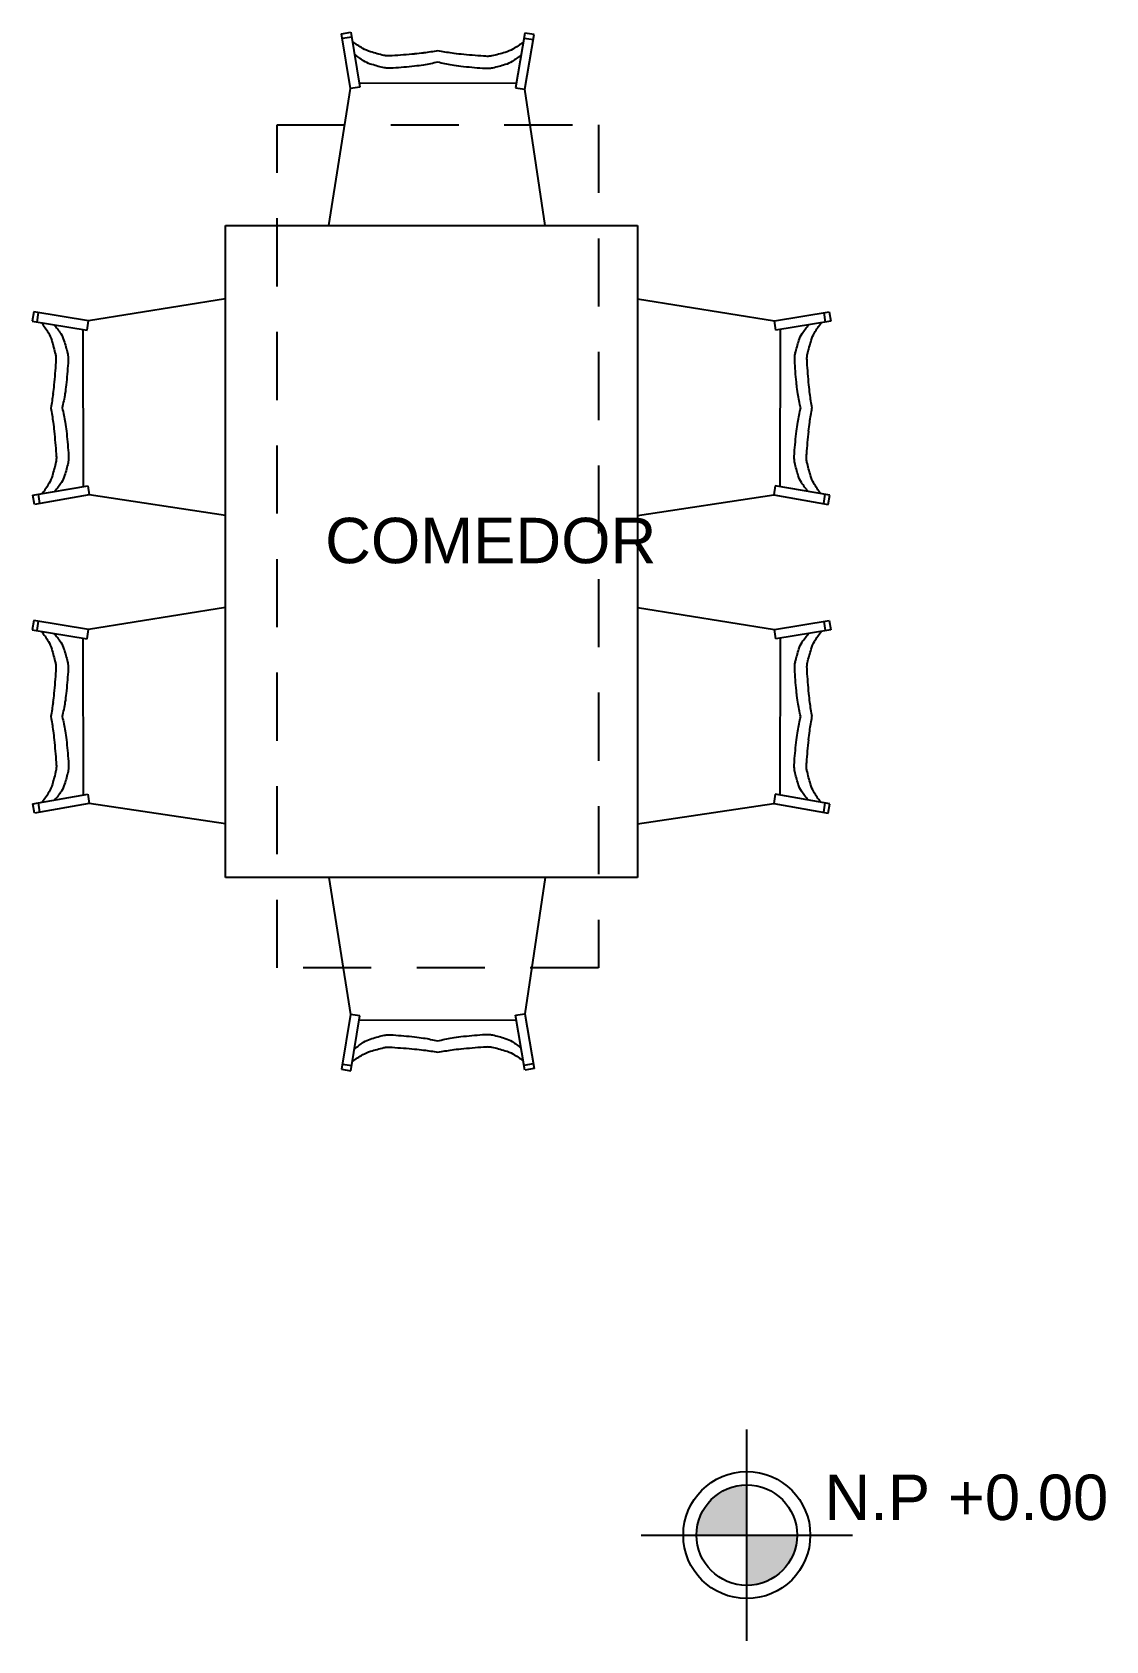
# Model space of a CAD drawing. Header units: inches. Extents: x -370 to 18, y -197 to 199.
# Drawn here: x -181.457 to -179.093, y 187.605 to 191.146 of the extents above; entities that cross this region are included whole.
import ezdxf

# ---------------------------------------------------------------- set-up
doc = ezdxf.new("R2010")
doc.units = ezdxf.units.IN
doc.header["$MEASUREMENT"] = 0
doc.linetypes.add('DASHED', pattern=[0.75, 0.5, -0.25])
doc.layers.add('artefactos', color=1, linetype='Continuous')
doc.layers.add('MUEBLES', color=7, linetype='Continuous')
doc.styles.get("Standard").update_dxf_attribs({"font": 'arial.ttf'})

# ---------------------------------------------------------------- blocks, each defined once
blk = doc.blocks.new('comedor_6p')
at = {"layer": 'artefactos', "color": 2}
for p, q in [((-1.2932, 1.3273), (-1.2726, 1.3309)), ((-1.2722, 1.2071), (-1.2932, 1.3273)), ((-1.2707, 1.3198), (-1.2913, 1.3165)), ((-1.2726, 1.3309), (-1.2519, 1.2101)), ((-0.8897, 1.3327), (-0.9093, 1.2117)), ((-0.8915, 1.3216), (-0.8709, 1.3185)), ((-0.869, 1.3293), (-0.8897, 1.3327)), ((-0.8889, 1.2089), (-0.869, 1.3293)), ((-0.6139, 1.3273), (-0.5933, 1.3309)), ((-0.5929, 1.2071), (-0.6139, 1.3273)), ((-0.5914, 1.3198), (-0.612, 1.3165)), ((-0.5933, 1.3309), (-0.5726, 1.2101)), ((-0.2104, 1.3327), (-0.23, 1.2117)), ((-0.2122, 1.3216), (-0.1916, 1.3185)), ((-0.1897, 1.3293), (-0.2104, 1.3327)), ((-0.2096, 1.2089), (-0.1897, 1.3293)), ((-1.3172, 0.9069), (-1.2722, 1.2071)), ((-1.2519, 1.2101), (-1.2722, 1.2071)), ((-0.9077, 1.2213), (-1.2536, 1.2207)), ((-0.9093, 1.2117), (-0.8889, 1.2089)), ((-0.8408, 0.9069), (-0.8889, 1.2089)), ((-0.6379, 0.9069), (-0.5929, 1.2071)), ((-0.5726, 1.2101), (-0.5929, 1.2071)), ((-0.2284, 1.2213), (-0.5743, 1.2207)), ((-0.23, 1.2117), (-0.2096, 1.2089)), ((-0.1615, 0.9069), (-0.2096, 1.2089)), ((-1.4349, 0), (-1.4349, 0.9069)), ((-1.4349, 0.9069), (0, 0.9069)), ((0, 0.9069), (0, 0)), ((-1.4349, 0.6795), (-1.7369, 0.6314)), ((0, 0.6795), (0.302, 0.6314)), ((-1.8573, 0.6513), (-1.8607, 0.6306)), ((-1.7369, 0.6314), (-1.8573, 0.6513)), ((-1.8496, 0.6288), (-1.8465, 0.6494)), ((0.302, 0.6314), (0.4224, 0.6513)), ((0.4147, 0.6288), (0.4116, 0.6494)), ((0.4224, 0.6513), (0.4258, 0.6306)), ((-1.8607, 0.6306), (-1.7397, 0.611)), ((-1.7493, 0.6126), (-1.7487, 0.2667)), ((-1.7397, 0.611), (-1.7369, 0.6314)), ((0.3048, 0.611), (0.302, 0.6314)), ((0.4258, 0.6306), (0.3048, 0.611)), ((0.3144, 0.6126), (0.3138, 0.2667)), ((-1.8589, 0.2477), (-1.7381, 0.2684)), ((-1.7351, 0.2481), (-1.8554, 0.2271)), ((-1.8479, 0.2496), (-1.8445, 0.229)), ((-1.7381, 0.2684), (-1.7351, 0.2481)), ((-1.4349, 0.2031), (-1.7351, 0.2481)), ((0, 0.2031), (0.3002, 0.2481)), ((0.3032, 0.2684), (0.3002, 0.2481)), ((0.3002, 0.2481), (0.4205, 0.2271)), ((0.424, 0.2477), (0.3032, 0.2684)), ((0.413, 0.2496), (0.4096, 0.229)), ((-1.8554, 0.2271), (-1.8589, 0.2477)), ((0.4205, 0.2271), (0.424, 0.2477)), ((0, 0), (-1.4349, 0)), ((-1.3172, 0), (-1.2722, -0.3002)), ((-0.8408, 0), (-0.8889, -0.302)), ((-0.6379, 0), (-0.5929, -0.3002)), ((-0.1615, 0), (-0.2096, -0.302)), ((-1.2722, -0.3002), (-1.2932, -0.4205)), ((-1.2726, -0.424), (-1.2519, -0.3032)), ((-1.2519, -0.3032), (-1.2722, -0.3002)), ((-0.9077, -0.3144), (-1.2536, -0.3138)), ((-0.9093, -0.3048), (-0.8889, -0.302)), ((-0.8897, -0.4258), (-0.9093, -0.3048)), ((-0.8889, -0.302), (-0.869, -0.4224)), ((-0.5929, -0.3002), (-0.6139, -0.4205)), ((-0.5933, -0.424), (-0.5726, -0.3032)), ((-0.5726, -0.3032), (-0.5929, -0.3002)), ((-0.2284, -0.3144), (-0.5743, -0.3138)), ((-0.23, -0.3048), (-0.2096, -0.302)), ((-0.2104, -0.4258), (-0.23, -0.3048)), ((-0.2096, -0.302), (-0.1897, -0.4224)), ((-1.2932, -0.4205), (-1.2726, -0.424)), ((-1.2707, -0.413), (-1.2913, -0.4096)), ((-0.8915, -0.4147), (-0.8709, -0.4116)), ((-0.869, -0.4224), (-0.8897, -0.4258)), ((-0.6139, -0.4205), (-0.5933, -0.424)), ((-0.5914, -0.413), (-0.612, -0.4096)), ((-0.2122, -0.4147), (-0.1916, -0.4116)), ((-0.1897, -0.4224), (-0.2104, -0.4258))]:
    blk.add_line(p, q, dxfattribs=at)
at = {"layer": 'artefactos', "color": 2, "extrusion": (0, 0, -1)}
for centre, major_axis, start_param, end_param in [((-1.1594, 1.4495), (0.1251, 0.1251), 2.870669, 3.024012), ((-1.004, 1.4502), (-0.1251, 0.1251), 3.249829, 3.403173), ((-0.4801, 1.4495), (-0.1251, 0.1251), 4.441465, 4.594809), ((-0.3247, 1.4502), (-0.1251, 0.1251), 3.249829, 3.403173), ((-1.1661, 1.3943), (-0.105, 0.105), 4.485635, 4.650322), ((-1.2061, 1.3669), (-0.058, 0.058), 4.215972, 4.441465), ((-1.0782, 1.7973), (0.3755, 0.3755), 2.587068, 2.645176), ((-1.192, 1.3132), (0.0238, 0.0238), 2.355936, 2.587068), ((-1.192, 1.409), (-0.0916, 0.0916), 3.847459, 3.926733), ((-1.4249, 4.3319), (2.165, 2.165), 2.260362, 2.276663), ((-1.1735, 1.7162), (0.3069, 0.3069), 2.214624, 2.260362), ((-1.2686, 2.3832), (0.7833, 0.7833), 2.185999, 2.214624), ((-0.9035, 2.3849), (0.7833, 0.7833), 2.488421, 2.517047), ((-0.9924, 1.7171), (-0.3069, 0.3069), 4.01348, 4.059217), ((-0.7654, 4.335), (2.165, 2.165), 2.426382, 2.442683), ((-0.971, 1.41), (0.0916, 0.0916), 2.347109, 2.426382), ((-0.9702, 1.3142), (-0.0238, 0.0238), 3.686774, 3.917905), ((-1.0885, 1.7973), (-0.3755, 0.3755), 3.628666, 3.686774), ((-0.9565, 1.368), (0.058, 0.058), 1.832377, 2.05787), ((-0.9968, 1.3951), (-0.105, 0.105), 3.194316, 3.359003), ((-0.4868, 1.3943), (-0.105, 0.105), 4.485635, 4.650322), ((-0.5268, 1.3669), (-0.058, 0.058), 4.215972, 4.441465), ((-0.3989, 1.7973), (-0.3755, 0.3755), 4.157864, 4.215972), ((-0.5127, 1.3132), (0.0238, 0.0238), 2.355936, 2.587068), ((-0.5127, 1.409), (-0.0916, 0.0916), 3.847459, 3.926733), ((-0.7457, 4.3319), (-2.165, 2.165), 3.831158, 3.847459), ((-0.4942, 1.7162), (-0.3069, 0.3069), 3.785421, 3.831158), ((-0.5893, 2.3832), (0.7833, 0.7833), 2.185999, 2.214624), ((-0.2242, 2.3849), (0.7833, 0.7833), 2.488421, 2.517047), ((-0.3131, 1.7171), (0.3069, 0.3069), 2.442683, 2.488421), ((-0.0861, 4.335), (-2.165, 2.165), 3.997179, 4.01348), ((-0.2917, 1.41), (-0.0916, 0.0916), 3.917905, 3.997179), ((-0.2909, 1.3142), (0.0238, 0.0238), 2.115978, 2.347109), ((-0.4092, 1.7973), (-0.3755, 0.3755), 3.628666, 3.686774), ((-0.2772, 1.368), (0.058, 0.058), 1.832377, 2.05787), ((-0.3175, 1.3951), (0.105, 0.105), 1.623519, 1.788206), ((-1.2097, 1.3246), (0.0469, 0.0469), 2.658112, 2.914839), ((-1.1087, 1.6486), (0.2869, 0.2869), 2.587068, 2.658112), ((-1.1908, 1.2996), (-0.0333, 0.0333), 3.949023, 4.157864), ((-1.1891, 1.3755), (-0.087, 0.087), 3.847459, 3.949023), ((-1.3218, 3.0401), (-1.2678, 1.2678), 3.82086, 3.847459), ((-1.16, 1.5215), (-0.1879, 0.1879), 3.746379, 3.82086), ((-1.2343, 1.9285), (0.4805, 0.4805), 2.12834, 2.175583), ((-0.9335, 1.93), (-0.4805, 0.4805), 4.098259, 4.145502), ((-1.0041, 1.5223), (-0.1879, 0.1879), 4.023778, 4.098259), ((-0.8565, 3.0422), (1.2678, 1.2678), 2.426382, 2.452982), ((-0.9736, 1.3765), (0.087, 0.087), 2.324819, 2.426382), ((-0.9712, 1.3006), (-0.0333, 0.0333), 3.686774, 3.895615), ((-1.0565, 1.6489), (0.2869, 0.2869), 2.044933, 2.115978), ((-0.9526, 1.3258), (0.0469, 0.0469), 1.788206, 2.044933), ((-0.5304, 1.3246), (0.0469, 0.0469), 2.658112, 2.914839), ((-0.4294, 1.6486), (0.2869, 0.2869), 2.587068, 2.658112), ((-0.5115, 1.2996), (0.0333, 0.0333), 2.378226, 2.587068), ((-0.5098, 1.3755), (0.087, 0.087), 2.276663, 2.378226), ((-0.6425, 3.0401), (-1.2678, 1.2678), 3.82086, 3.847459), ((-0.4807, 1.5215), (0.1879, 0.1879), 2.175583, 2.250063), ((-0.555, 1.9285), (0.4805, 0.4805), 2.12834, 2.175583), ((-0.2542, 1.93), (-0.4805, 0.4805), 4.098259, 4.145502), ((-0.3248, 1.5223), (-0.1879, 0.1879), 4.023778, 4.098259), ((-0.1772, 3.0422), (-1.2678, 1.2678), 3.997179, 4.023778), ((-0.2943, 1.3765), (0.087, 0.087), 2.324819, 2.426382), ((-0.2919, 1.3006), (-0.0333, 0.0333), 3.686774, 3.895615), ((-0.3772, 1.6489), (0.2869, 0.2869), 2.044933, 2.115978), ((-0.2733, 1.3258), (0.0469, 0.0469), 1.788206, 2.044933), ((-1.9782, 0.5163), (-0.1251, 0.1251), 1.679033, 1.832377), ((-1.8961, 0.5638), (0.058, 0.058), 0.26158, 0.487073), ((-1.9231, 0.5235), (-0.105, 0.105), 1.623519, 1.788206), ((-1.8538, 0.5677), (-0.0469, 0.0469), 1.788206, 2.044933), ((0.4189, 0.5677), (0.0469, -0.0469), 2.667456, 2.924183), ((0.4882, 0.5235), (-0.105, -0.105), 1.353386, 1.518073), ((0.4612, 0.5638), (0.058, -0.058), 2.654519, 2.880012), ((0.5433, 0.5163), (-0.1251, -0.1251), 1.309216, 1.46256), ((-2.3253, 0.4318), (-0.3755, 0.3755), 2.05787, 2.115978), ((-2.1769, 0.4638), (0.2869, 0.2869), 0.474137, 0.545181), ((0.742, 0.4638), (0.2869, -0.2869), 2.596411, 2.667456), ((0.8904, 0.4318), (0.3755, -0.3755), 2.596411, 2.654519), ((-4.863, 0.7549), (2.165, 2.165), 0.855586, 0.871887), ((-1.8422, 0.5501), (0.0238, 0.0238), 0.545181, 0.776313), ((-1.938, 0.5493), (-0.0916, 0.0916), 2.347109, 2.426382), ((-3.5702, 0.6638), (-1.2678, 1.2678), 2.426382, 2.452982), ((-1.8286, 0.5491), (0.0333, 0.0333), 0.545181, 0.754023), ((-1.9045, 0.5467), (-0.087, 0.087), 2.324819, 2.426382), ((0.4696, 0.5467), (-0.087, -0.087), 0.71521, 0.816774), ((0.3937, 0.5491), (-0.0333, -0.0333), 0.816774, 1.025615), ((2.1353, 0.6638), (-1.2678, -1.2678), 0.688611, 0.71521), ((0.4073, 0.5501), (0.0238, -0.0238), 2.36528, 2.596411), ((0.5031, 0.5493), (-0.0916, -0.0916), 0.71521, 0.794484), ((3.4281, 0.7549), (-2.165, -2.165), 0.698909, 0.71521), ((-2.913, 0.6168), (0.7833, 0.7833), 0.917625, 0.94625), ((-2.2451, 0.5279), (0.3069, 0.3069), 0.871887, 0.917624), ((-2.458, 0.5868), (0.4805, 0.4805), 0.956666, 1.003909), ((-2.0503, 0.5163), (-0.1879, 0.1879), 2.452982, 2.527462), ((0.6154, 0.5163), (-0.1879, -0.1879), 0.61413, 0.688611), ((1.0231, 0.5868), (-0.4805, -0.4805), 0.566887, 0.61413), ((0.8102, 0.5279), (0.3069, -0.3069), 2.223968, 2.269706), ((1.4781, 0.6168), (-0.7833, -0.7833), 0.624546, 0.653172), ((-2.9113, 0.2517), (0.7833, 0.7833), 0.615202, 0.643828), ((-2.4566, 0.286), (-0.4805, 0.4805), 2.12834, 2.175583), ((1.0217, 0.286), (0.4805, -0.4805), 2.536806, 2.584049), ((1.4763, 0.2517), (0.7833, -0.7833), 2.497765, 2.52639), ((-2.2442, 0.3468), (-0.3069, 0.3069), 2.214624, 2.260362), ((-2.0496, 0.3603), (-0.1879, 0.1879), 2.175583, 2.250063), ((0.6146, 0.3603), (-0.1879, -0.1879), 0.891529, 0.96601), ((0.8093, 0.3468), (0.3069, -0.3069), 2.452027, 2.497765), ((-4.8599, 0.0954), (-2.165, 2.165), 2.260362, 2.276663), ((-3.5681, 0.1985), (-1.2678, 1.2678), 2.250063, 2.276663), ((2.1332, 0.1985), (-1.2678, -1.2678), 0.86493, 0.891529), ((3.425, 0.0954), (-2.165, -2.165), 0.86493, 0.881231), ((-2.3253, 0.4421), (0.3755, 0.3755), 1.016271, 1.074379), ((-1.8412, 0.3283), (0.0238, 0.0238), 0.78514, 1.016271), ((-1.937, 0.3283), (0.0916, 0.0916), 0.705866, 0.78514), ((-2.1766, 0.4116), (-0.2869, 0.2869), 2.587068, 2.658112), ((-1.8276, 0.3295), (-0.0333, 0.0333), 2.378226, 2.587068), ((-1.9035, 0.3312), (-0.087, 0.087), 2.276663, 2.378226), ((0.4686, 0.3312), (-0.087, -0.087), 0.763366, 0.86493), ((0.3927, 0.3295), (-0.0333, -0.0333), 0.554525, 0.763366), ((0.7417, 0.4116), (-0.2869, -0.2869), 0.48348, 0.554525), ((0.5021, 0.3283), (0.0916, -0.0916), 2.356453, 2.435726), ((0.4063, 0.3283), (-0.0238, -0.0238), 0.554525, 0.785656), ((0.8904, 0.4421), (-0.3755, -0.3755), 0.496417, 0.554525), ((-1.8949, 0.3142), (-0.058, 0.058), 2.645176, 2.870669), ((-1.8526, 0.3106), (0.0469, 0.0469), 1.087316, 1.344043), ((0.4177, 0.3106), (-0.0469, -0.0469), 0.226754, 0.48348), ((0.46, 0.3142), (-0.058, -0.058), 0.270924, 0.496417), ((-1.9775, 0.3609), (0.1251, 0.1251), 1.299872, 1.453216), ((-1.9223, 0.3542), (0.105, 0.105), 1.344043, 1.50873), ((0.4874, 0.3542), (0.105, -0.105), 1.632863, 1.79755), ((0.5426, 0.3609), (-0.1251, -0.1251), 0.11758, 0.270924), ((-1.1087, -0.7417), (-0.2869, 0.2869), 0.48348, 0.554525), ((-1.1908, -0.3927), (0.0333, 0.0333), -1.016271, -0.80743), ((-1.1891, -0.4686), (-0.087, 0.087), 0.763366, 0.86493), ((-1.3218, -2.1332), (-1.2678, 1.2678), 0.86493, 0.891529), ((-1.16, -0.6146), (-0.1879, 0.1879), 0.891529, 0.96601), ((-1.2343, -1.0217), (-0.4805, 0.4805), 0.96601, 1.013253), ((-0.9335, -1.0231), (0.4805, 0.4805), -1.003909, -0.956666), ((-1.0041, -0.6154), (0.1879, 0.1879), -0.956666, -0.882186), ((-0.8565, -2.1353), (1.2678, 1.2678), -0.882186, -0.855586), ((-0.9736, -0.4696), (0.087, 0.087), -0.855586, -0.754023), ((-0.9712, -0.3937), (0.0333, 0.0333), -0.754023, -0.545181), ((-1.0565, -0.742), (-0.2869, 0.2869), 1.025615, 1.09666), ((-0.4294, -0.7417), (-0.2869, 0.2869), 0.48348, 0.554525), ((-0.5115, -0.3927), (0.0333, 0.0333), -1.016271, -0.80743), ((-0.5098, -0.4686), (-0.087, 0.087), 0.763366, 0.86493), ((-0.6425, -2.1332), (-1.2678, 1.2678), 0.86493, 0.891529), ((-0.4807, -0.6146), (-0.1879, 0.1879), 0.891529, 0.96601), ((-0.555, -1.0217), (-0.4805, 0.4805), 0.96601, 1.013253), ((-0.2542, -1.0231), (-0.4805, 0.4805), 0.566887, 0.61413), ((-0.3248, -0.6154), (0.1879, 0.1879), -0.956666, -0.882186), ((-0.1772, -2.1353), (1.2678, 1.2678), -0.882186, -0.855586), ((-0.2943, -0.4696), (0.087, 0.087), -0.855586, -0.754023), ((-0.2919, -0.3937), (-0.0333, 0.0333), 0.816774, 1.025615), ((-0.3772, -0.742), (0.2869, 0.2869), -0.545181, -0.474137), ((-1.1594, -0.5426), (0.1251, 0.1251), -1.453216, -1.299872), ((-1.1661, -0.4874), (-0.105, 0.105), 0.062067, 0.226754), ((-1.2061, -0.46), (-0.058, 0.058), 0.270924, 0.496417), ((-1.2097, -0.4177), (-0.0469, 0.0469), 0.226754, 0.48348), ((-1.0782, -0.8904), (-0.3755, 0.3755), 0.496417, 0.554525), ((-1.192, -0.4063), (-0.0238, 0.0238), 0.554525, 0.785656), ((-1.192, -0.5021), (0.0916, 0.0916), -0.78514, -0.705866), ((-1.4249, -3.425), (2.165, 2.165), -0.705866, -0.689566), ((-1.1735, -0.8093), (-0.3069, 0.3069), 0.881231, 0.926968), ((-1.2686, -1.4763), (0.7833, 0.7833), -0.643828, -0.615202), ((-0.9035, -1.4781), (0.7833, 0.7833), -0.94625, -0.917624), ((-0.9924, -0.8102), (-0.3069, 0.3069), 0.653172, 0.698909), ((-0.7654, -3.4281), (2.165, 2.165), -0.871887, -0.855586), ((-0.971, -0.5031), (0.0916, 0.0916), -0.855586, -0.776313), ((-0.9702, -0.4073), (0.0238, 0.0238), -0.776313, -0.545181), ((-1.0885, -0.8904), (0.3755, 0.3755), -0.545181, -0.487073), ((-0.9565, -0.4612), (-0.058, 0.058), 1.083723, 1.309216), ((-0.9526, -0.4189), (-0.0469, 0.0469), 1.09666, 1.353386), ((-0.9968, -0.4882), (-0.105, 0.105), 1.353386, 1.518073), ((-0.4801, -0.5426), (-0.1251, 0.1251), 0.11758, 0.270924), ((-0.4868, -0.4874), (0.105, 0.105), -1.50873, -1.344043), ((-0.5268, -0.46), (0.058, 0.058), -1.299872, -1.074379), ((-0.5304, -0.4177), (0.0469, 0.0469), -1.344043, -1.087316), ((-0.3989, -0.8904), (0.3755, 0.3755), -1.074379, -1.016271), ((-0.5127, -0.4063), (-0.0238, 0.0238), 0.554525, 0.785656), ((-0.5127, -0.5021), (0.0916, 0.0916), -0.78514, -0.705866), ((-0.7457, -3.425), (2.165, 2.165), -0.705866, -0.689566), ((-0.4942, -0.8093), (0.3069, 0.3069), -0.689566, -0.643828), ((-0.5893, -1.4763), (0.7833, 0.7833), -0.643828, -0.615202), ((-0.2242, -1.4781), (0.7833, 0.7833), -0.94625, -0.917624), ((-0.3131, -0.8102), (0.3069, 0.3069), -0.917624, -0.871887), ((-0.0861, -3.4281), (-2.165, 2.165), 0.698909, 0.71521), ((-0.2917, -0.5031), (0.0916, 0.0916), -0.855586, -0.776313), ((-0.2909, -0.4073), (-0.0238, 0.0238), 0.794484, 1.025615), ((-0.4092, -0.8904), (-0.3755, 0.3755), 1.025615, 1.083723), ((-0.2772, -0.4612), (-0.058, 0.058), 1.083723, 1.309216), ((-0.2733, -0.4189), (-0.0469, 0.0469), 1.09666, 1.353386), ((-0.3175, -0.4882), (0.105, 0.105), -0.21741, -0.052723), ((-1.004, -0.5433), (-0.1251, 0.1251), 1.309216, 1.46256), ((-0.3247, -0.5433), (-0.1251, 0.1251), 1.309216, 1.46256)]:
    blk.add_ellipse(centre, major_axis=major_axis, ratio=1, start_param=start_param, end_param=end_param, dxfattribs=at)
blk = doc.blocks.new('A$C01451027')
h = blk.add_hatch(color=256)
h.dxf.hatch_style = 1
h.paths.add_polyline_path([(-0.1106, 0), (0, 0), (0, 0.1106, 0.414214)])
h = blk.add_hatch(color=256)
h.dxf.hatch_style = 1
h.paths.add_polyline_path([(0, 0), (0, -0.1106, 0.414214), (0.1106, 0)])
at = {"color": 2}
for p, q in [((0, -0.2327), (0, 0.2327)), ((-0.2327, 0), (0.2327, 0))]:
    blk.add_line(p, q, dxfattribs=at)
blk.add_circle((0, 0), 0.1398, dxfattribs=at)
at = {"color": 3}
blk.add_circle((0, 0), 0.1106, dxfattribs=at)

msp = doc.modelspace()

# ---------------------------------------------------------------- linework, layer by layer
at = {"layer": 'MUEBLES', "color": 8, "linetype": 'DASHED', "ltscale": 0.3}
msp.add_lwpolyline([(-180.91781, 190.94217), (-180.21053, 190.94217), (-180.21053, 189.08627), (-180.91781, 189.08627)], close=True, dxfattribs=at)

# ---------------------------------------------------------------- block references
msp.add_blockref('A$C01451027', (-179.88356, 187.8375))
at = {"layer": 'MUEBLES', "rotation": 90.00000000000001}
msp.add_blockref('comedor_6p', (-180.12464, 190.72023), dxfattribs=at)

# ---------------------------------------------------------------- texts
at = {"layer": 'MUEBLES', "color": 2}
msp.add_text('N.P +0.00', height=0.1, dxfattribs=at).set_placement((-179.71258, 187.87071))
at = {"layer": 'MUEBLES', "color": 2, "insert": (-180.81228, 190.07702), "char_height": 0.1, "attachment_point": 1}
msp.add_mtext('COMEDOR', dxfattribs=at)

doc.saveas('drawing.dxf')
